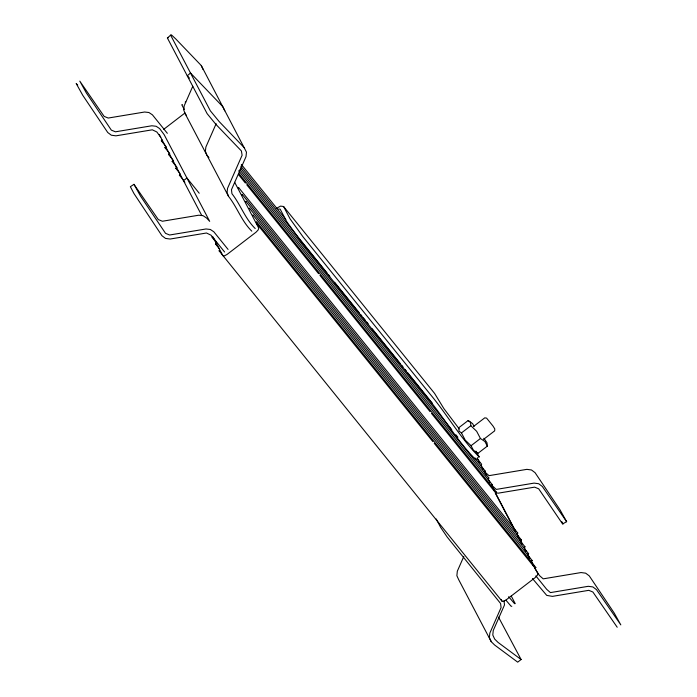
<?xml version="1.0" encoding="UTF-8"?>
<svg xmlns="http://www.w3.org/2000/svg" width="697" height="697" viewBox="0 0 697 697"><rect width="100%" height="100%" fill="white"/><g stroke="black" fill="none" stroke-linecap="round" stroke-linejoin="round"><path stroke-width="1.05" d="M192.773 86.289L184.217 105.735L183.703 109.934L185.193 113.803L228.538 196.362C237.215 207.34 241.598 221.176 251.791 231.16M216.157 123.683L205.885 147.015L205.371 151.214L206.87 155.082L208.9 157.6M463.819 556.45L457.319 571.209L456.875 575.722L458.731 579.756L491.237 641.676L494.652 645.047L517.697 662.15L521.112 659.528L498.503 617.115M166.13 146.719L161.347 140.785L162.018 139.792M169.746 153.593L164.954 147.668L165.633 146.666M173.361 160.476L168.569 154.551L169.24 153.549M176.968 167.358L172.176 161.425L172.856 160.432M179.896 173.387L175.792 168.308L176.463 167.306M183.511 180.27L179.408 175.191L180.079 174.189M519.875 539.373L517.096 534.068L517.766 533.066L238.662 187.615L237.991 188.617L241.24 194.803L242.277 194.498L521.382 539.948L520.703 540.95L522.097 543.599M242.277 194.498L241.598 195.491L244.856 201.686L245.884 201.372L524.989 546.823L524.318 547.825L526.174 551.362M219.625 249.064L215.521 243.985L216.201 242.983L213.413 237.677M245.884 201.372L245.213 202.374L248.463 208.569L249.5 208.255L528.605 553.706L527.925 554.707L529.79 558.245M533.858 566.008L531.541 561.582L532.212 560.588L253.107 215.138L252.436 216.131L255.686 222.326L256.723 222.012L535.827 567.463L535.157 568.464L537.857 573.622L537.274 575.4L535.165 577.621L506.127 599.917L503.556 601.276L501.979 601.163L219.137 250.868L219.808 249.866L216.558 243.671L215.521 243.985M249.5 208.255L248.829 209.257L252.079 215.443L253.107 215.138M256.723 222.012L256.052 223.014L258.761 228.172L258.169 229.94L256.06 232.171L227.022 254.466L224.46 255.825L222.883 255.712L220.174 250.554L219.137 250.868M478.037 457.389L477.358 458.391L479.684 462.808M474.997 458.452L485.26 471.146L484.589 472.148L486.445 475.685M239.864 169.833L488.867 478.029L488.196 479.031L490.052 482.568M238.688 170.782L492.483 484.912L491.812 485.905L494.129 490.331M238.879 173.431L496.098 491.786L495.419 492.788L515.736 531.489M228.538 196.362L227.048 192.494L227.562 188.295L242.112 155.231L241.406 150.961L215.957 124.432L207.148 113.689L167.411 38.013L170.617 35.146L171.392 34.85L175.818 39.006L201.267 65.535L246.468 152.138L246.015 156.642L231.465 189.706L231.953 193.731C240.631 204.718 245.013 218.553 255.207 228.538M163.717 129.32L185.071 112.923M474.056 426.337L472.601 423.576L468.131 420.552L458.731 427.766L459.062 431.129L461.449 432.924L465.221 440.112L471.05 445.714L473.463 450.314L477.942 453.338L487.334 446.132L487.003 442.761L483.927 438.274M461.449 432.924L470.841 425.719L470.51 422.347L468.131 420.552M473.672 426.355L484.772 417.834L486.593 418.122L493.014 426.067L494.8 428.934L494.661 430.859L483.552 439.38M471.05 445.714L480.442 438.5L484.912 441.532L487.334 446.132M224.617 252.009L211.034 235.194L206.495 232.998L170.112 239.036L165.511 238.409L161.922 235.699L133.981 193.574L130.365 186.7L133.972 184.33L158.306 219.581L162.401 221.245L198.784 215.207L203.088 215.704L206.6 218.03L209.684 221.358L164.17 134.678L159.639 128.588L156.137 126.27L151.833 125.774L115.449 131.811L111.346 130.139L86.332 92.893L79.798 81.14L104.123 116.382L108.218 118.046L144.601 112.017L148.914 112.513L152.416 114.831L167.341 133.301M495.384 492.683L498.216 493.171L534.599 487.142L538.694 488.806L562.584 523.935L566.635 521.687L560.057 509.89L535.078 472.688L531.489 469.978L526.888 469.351L489.024 475.65L485.33 472.409M276.178 208.516L280.56 206.103L283.583 206.512L434.553 393.369L443.85 408.555L459.227 428.916M167.411 38.013L168.186 37.716M161.347 140.785L162.384 140.48M164.954 147.668L165.991 147.355M168.569 154.551L169.606 154.237M172.176 161.425L173.213 161.12M175.792 168.308L176.829 167.994M179.408 175.191L180.436 174.877M238.662 187.615L237.625 187.929L234.654 182.265M212.951 236.797L211.914 237.102L216.697 243.035M484.223 471.46L485.26 471.146M487.839 478.342L488.867 478.029M491.446 485.217L492.483 484.912M496.098 491.786L495.062 492.099L431.443 413.356M516.73 533.379L517.766 533.066M520.345 540.262L521.382 539.948M523.952 547.136L524.989 546.823M527.568 554.019L528.605 553.706M531.184 560.902L532.212 560.588M535.827 567.463L534.791 567.776L434.231 443.309M185.193 102.128L185.777 101.997M182.361 104.62L181.778 104.75L184.278 109.516M511.807 606.259L511.154 606.294L505.909 600.161M278.582 209.022L280.159 209.135L286.667 221.515L299.701 239.585L427.183 397.368C444.067 417.616 457.154 441.096 475.877 459.698L475.049 457.955M566.635 521.687L542.301 486.445L538.711 483.744L534.111 483.108L496.247 489.416L491.551 485.025M617.202 627.248L592.877 592.006L588.782 590.333L552.399 596.371L546.727 595.386L532.438 578.519M521.112 659.528L498.067 642.425L494.652 639.053L492.796 635.019L493.249 630.506L504.506 604.926L504.018 600.892M475.554 451.543L477.942 453.338M470.841 425.719L476.67 431.321L480.442 438.5M189.497 78.151L187.284 75.851L190.481 72.985L222.935 106.815L224.791 110.858M244.612 148.095L219.163 121.566L210.346 110.823L170.617 35.146M241.345 164.431L285.805 219.468M240.848 166.234L327.041 272.919M328.418 274.609L329.786 276.3M334.569 282.233L359.199 312.709M360.567 314.408L361.935 316.098M363.303 317.788L365.35 320.332M366.718 322.023L368.086 323.722M372.198 328.801L400.244 363.512M401.611 365.202L402.979 366.901M405.027 369.436L406.395 371.135M407.762 372.825L432.393 403.31M476.861 458.338L481.644 464.272L480.974 465.265L483.291 469.691M240.36 168.029L451.743 429.657M455.847 434.745L457.894 437.28M238.531 174.59L245.37 183.058M246.738 184.749L318.564 273.651M319.932 275.341L430.075 411.666M185.193 113.803L186.465 115.371M256.374 223.171L432.863 441.619M535.854 575.896L546.727 589.366L550.43 592.607L588.285 586.308L592.894 586.935L596.484 589.645L620.818 624.887L614.24 613.09L589.261 575.879L585.672 573.178L581.063 572.551L543.207 578.85L539.504 575.6L534.73 568.194M199.22 193.235L186.927 178.023L183.511 180.645L184.871 182.335M228.067 249.421L213.822 231.787L210.32 229.47L206.007 228.973L169.624 235.002L165.529 233.338L140.515 196.092L133.972 184.33M508.644 596.702L514.569 603.672L515.222 603.637L511.241 596.04M160.754 137.3L156.86 131.994L152.321 129.808L115.937 135.837L111.328 135.209L107.739 132.508L82.725 95.254L76.182 83.501L77.716 85.147M475.938 451.133L479.301 457.075C460.569 438.474 447.491 414.994 430.598 394.746L303.117 236.963L290.083 218.893L283.583 206.512M561.669 521.469L563.028 524.057M491.751 486.323L492.762 488.257M495.288 493.067L515.013 530.635M517.54 535.453L518.551 537.378M520.067 540.262L522.088 544.122M524.614 548.931L525.625 550.857M528.16 555.675L529.171 557.6M532.203 563.385L533.214 565.311M501.082 599.446L501.979 601.163M436.226 518.986L440.617 527.35L447.143 536.986L500.594 603.515L501.082 607.549L489.834 633.129L489.381 637.642L491.237 641.676M159.308 134.626L201.747 215.469M201.267 65.535L203.123 69.578"/></g></svg>
